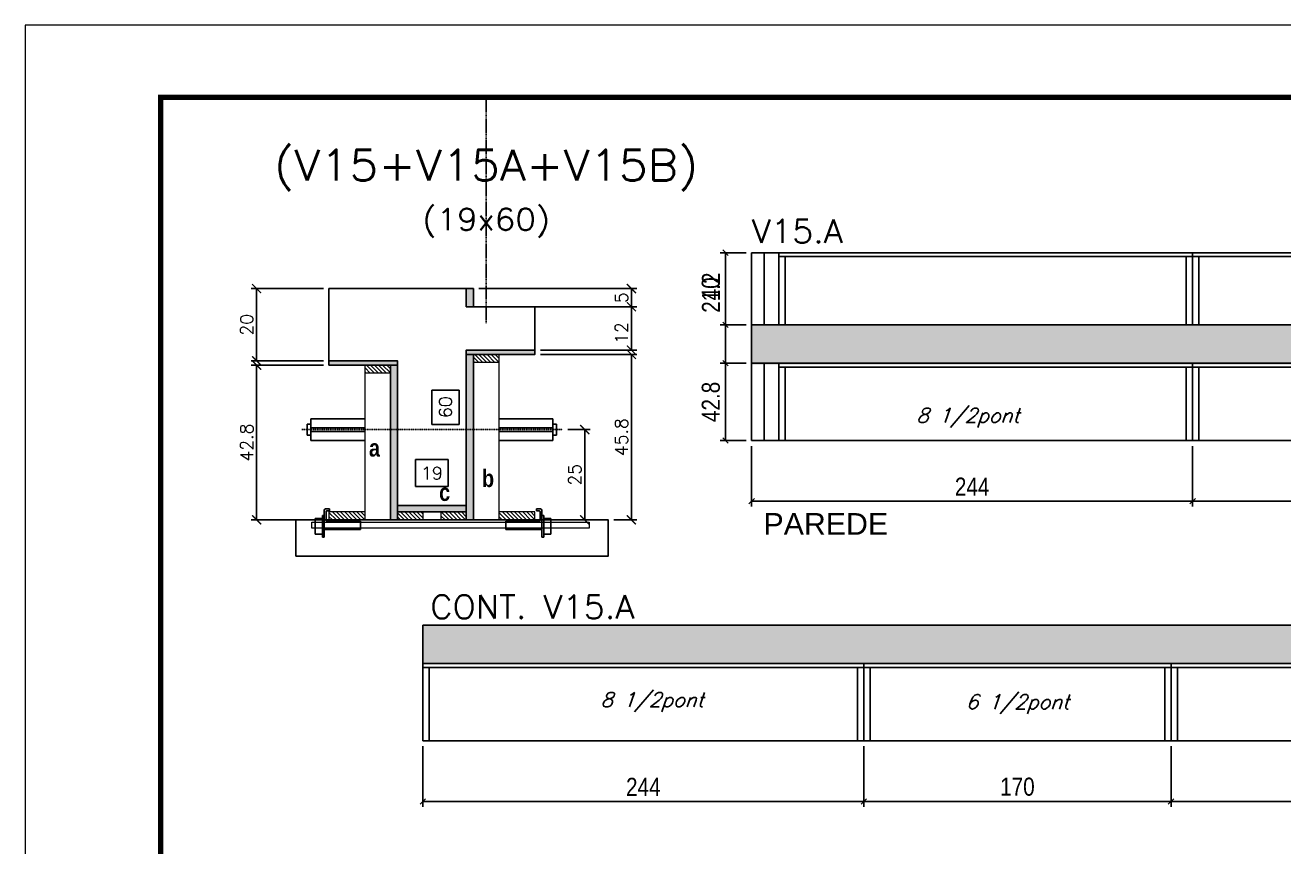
# Model space of a CAD drawing. Extents: x 137137 to 143418, y 10464 to 34486.
# Drawn here: x 141906 to 142602, y 31734 to 32189 of the extents above; entities that cross this region are included whole.
import ezdxf
from ezdxf.enums import TextEntityAlignment as Align

# ---------------------------------------------------------------- set-up
doc = ezdxf.new("R2010")
doc.units = 0
doc.linetypes.add('DASHED', pattern=[0.75, 0.5, -0.25])
doc.linetypes.add('HIDDEN', pattern=[0.375, 0.25, -0.125])
for name, color, linetype in [('5', 5, 'Continuous'), ('barrote', 251, 'Continuous'), ('COTA', 241, 'Continuous'), ('Cota Seção (2x)', 4, 'Continuous'), ('detalhes', 4, 'Continuous'), ('Painéis', 200, 'Continuous'), ('presilha', 1, 'Continuous'), ('SARR_2.2x7', 40, 'Continuous'), ('SARR_3.5x7', 81, 'Continuous'), ('TENSOR', 3, 'Continuous'), ('texto', 7, 'Continuous'), ('Texto de Titulo', 7, 'Continuous'), ('Texto Qtd Sarr', 242, 'Continuous')]:
    doc.layers.add(name, color=color, linetype=linetype)
for name, color, linetype, lineweight in [('CONCRETO', 251, 'Continuous', 25), ('Folhas', 255, 'Continuous', 9), ('Hachura', 251, 'Continuous', 9), ('Madeira', 126, 'Continuous', 18), ('SARRAFO DE PRESSAO', 251, 'DASHED', 9), ('SCO-___-LAJ', 2, 'Continuous', 0), ('Texto Seção', 7, 'Continuous', 15)]:
    doc.layers.add(name, color=color, linetype=linetype, lineweight=lineweight)
doc.styles.add('COTA TECNICA', font='techl___.ttf', dxfattribs={"height": 10})
doc.styles.add('REGUA-120', font='ROMANS.shx', dxfattribs={"height": 15})
doc.styles.add('Romans', font='romans.shx')
doc.styles.get("Standard").update_dxf_attribs({"font": 'arial.ttf'})
doc.styles.add('TECNICA', font='techb___.ttf', dxfattribs={"height": 10})
doc.dimstyles.new('Cota Seção (2x)', dxfattribs={"dimtxt": 7, "dimasz": 5, "dimexe": 3, "dimexo": 3, "dimgap": 2, "dimtad": 3, "dimdec": 1, "dimlfac": 0.5, "dimzin": 12, "dimdsep": 46, "dimtxsty": 'Romans', "dimblk": 'ARCHTICK', "dimcen": 0, "dimclrd": 4, "dimclre": 4, "dimclrt": 1, "dimadec": 1, "dimazin": 3, "dimtfac": 1, "dimtdec": 1, "dimtmove": 0, "dimatfit": 3, "dimldrblk": 'OBLIQUE', "dimfxl": 1, "dimtolj": 1, "dimtzin": 12, "dimarcsym": 0})
doc.dimstyles.new('Cota Seção interna', dxfattribs={"dimtxt": 7, "dimasz": 6, "dimexe": 0.18, "dimexo": 2, "dimgap": -4, "dimtad": 3, "dimdec": 1, "dimlfac": 0.5, "dimzin": 12, "dimdsep": 46, "dimtxsty": 'Romans', "dimblk": 'ARCHTICK', "dimcen": 0.09, "dimse1": 1, "dimse2": 1, "dimsd1": 1, "dimsd2": 1, "dimclrd": 180, "dimclre": 5, "dimclrt": 1, "dimadec": 0, "dimazin": 3, "dimtfac": 1, "dimtdec": 1, "dimtofl": 0, "dimtmove": 0, "dimatfit": 3, "dimldrblk": 'ARCHTICK', "dimfxl": 1, "dimtolj": 1, "dimtzin": 0, "dimarcsym": 0})
doc.dimstyles.new('PAINEL', dxfattribs={"dimtxt": 10, "dimasz": 3, "dimexe": 3, "dimexo": 3, "dimgap": 3, "dimtad": 1, "dimdec": 1, "dimzin": 12, "dimdsep": 46, "dimtxsty": 'COTA TECNICA', "dimblk1": 'OBLIQUE', "dimblk2": 'OBLIQUE', "dimsah": 1, "dimcen": 0.9, "dimclrd": 4, "dimclre": 4, "dimclrt": 240, "dimadec": 1, "dimazin": 3, "dimtfac": 1, "dimtdec": 1, "dimtmove": 0, "dimatfit": 3, "dimfxl": 1, "dimtolj": 1, "dimtzin": 12, "dimarcsym": 0})

# ---------------------------------------------------------------- blocks, each defined once
blk = doc.blocks.new('9999999999')
at = {"layer": 'Folhas'}
blk.add_lwpolyline([(98138.98, 34190.21), (99623.98, 34190.21), (99623.98, 35240.21), (98138.98, 35240.21)], close=True, dxfattribs=at)
at = {"layer": 'Folhas', "color": 30, "const_width": 3}
blk.add_lwpolyline([(98213.98, 34230.21), (99583.98, 34230.21), (99583.98, 35200.21), (98213.98, 35200.21)], close=True, dxfattribs=at)
blk = doc.blocks.new('titulo1')
at = {"layer": 'Defpoints', "color": 252, "linetype": 'HIDDEN', "ltscale": 2}
blk.add_line((0, 0), (0, 125), dxfattribs=at)
at = {"layer": 'Defpoints', "style": 'Romans', "oblique": 15}
blk.add_attdef('FOLHA', text='', height=10, dxfattribs=at).set_placement((0, 15.58), align=Align.MIDDLE_CENTER)
at = {"layer": 'Texto Qtd Sarr', "color": 3, "style": 'Romans', "oblique": 15}
for tag, height, p in [('TITULO', 17, (0, 71.45)), ('SEÇÃO', 12, (0, 41.55))]:
    blk.add_attdef(tag, text='', height=height, dxfattribs=at).set_placement(p, align=Align.MIDDLE_CENTER)
blk = doc.blocks.new('*D39')
at = {"layer": 'Cota Seção (2x)', "color": 180, "lineweight": -2, "transparency": 16777216}
for p, q in [((142145.84, 31986.68), (142130.84, 31986.68)), ((142130.84, 31986.68), (142130.84, 31967.68)), ((142145.84, 31967.68), (142145.84, 31986.68)), ((142130.84, 31967.68), (142145.84, 31967.68))]:
    blk.add_line(p, q, dxfattribs=at)
at = {"layer": 'Defpoints', "color": 0, "transparency": 16777216}
for p in [(142149.84, 32042.81), (142149.84, 32042.81), (142149.84, 31922.81)]:
    blk.add_point(p, dxfattribs=at)
at = {"layer": 'Cota Seção (2x)', "color": 1, "transparency": 16777216, "insert": (142138.34, 31977.18), "char_height": 7, "attachment_point": 5, "rotation": 90, "style": 'Romans'}
blk.add_mtext('\\A1;60', dxfattribs=at)
blk = doc.blocks.new('_ArchTick')
at = {"color": 0, "linetype": 'ByBlock', "const_width": 0.15}
blk.add_lwpolyline([(-0.5, -0.5), (0.5, 0.5)], dxfattribs=at)
blk = doc.blocks.new('PRESILHA METÁLICA 1')
at = {"layer": 'presilha'}
for p, q in [((12, 21), (8.6, 21)), ((12, 21), (12, 19.5)), ((0, 13), (6, 13)), ((0, 13), (0, 0)), ((6, 15.5), (7.5, 15.5)), ((6, -2.5), (6, 15.5)), ((6, 13), (6, 0)), ((7.5, 10.6), (7.5, 19.9)), ((7.5, 15.5), (7.5, -2.5)), ((9, 11.6), (9, 18.9)), ((12, 19.5), (9.6, 19.5)), ((37.5, 11), (9.6, 11)), ((37.5, 11), (37.5, 4.1)), ((6, 0), (0, 0)), ((37.5, 4.1), (7.5, 4.1)), ((7.5, -2.5), (6, -2.5))]:
    blk.add_line(p, q, dxfattribs=at)
for centre, radius, start, end in [((8.6, 19.9), 1.14, 90, 180), ((9.6, 18.9), 0.57, 90, 180), ((9.6, 11.6), 0.57, 180, 270)]:
    blk.add_arc(centre, radius, start, end, dxfattribs=at)
blk = doc.blocks.new('*D40')
at = {"layer": 'Cota Seção (2x)', "color": 180, "lineweight": -2, "transparency": 16777216}
for p, q in [((142139.84, 31948.23), (142121.84, 31948.23)), ((142121.84, 31948.23), (142121.84, 31933.23)), ((142139.84, 31933.23), (142139.84, 31948.23)), ((142121.84, 31933.23), (142139.84, 31933.23))]:
    blk.add_line(p, q, dxfattribs=at)
at = {"layer": 'Defpoints', "color": 0, "transparency": 16777216}
for p in [(142149.84, 31929.23), (142111.84, 31914.81), (142149.84, 31914.81)]:
    blk.add_point(p, dxfattribs=at)
at = {"layer": 'Cota Seção (2x)', "color": 1, "transparency": 16777216, "insert": (142130.84, 31940.73), "char_height": 7, "attachment_point": 5, "style": 'Romans'}
blk.add_mtext('\\A1;19', dxfattribs=at)
blk = doc.blocks.new('*D409')
at = {"layer": 'COTA', "color": 4, "lineweight": -2, "transparency": 16777216}
for p, q in [((142070.84, 32000.41), (142030.87, 32000.41)), ((142033.87, 32000.41), (142033.87, 31914.81)), ((142090.84, 31914.81), (142030.87, 31914.81))]:
    blk.add_line(p, q, dxfattribs=at)
at = {"layer": 'Defpoints', "color": 0, "transparency": 16777216}
for p in [(142073.84, 32000.41), (142033.87, 31914.81), (142093.84, 31914.81)]:
    blk.add_point(p, dxfattribs=at)
at = {"layer": 'COTA', "color": 4, "lineweight": -2, "transparency": 16777216, "xscale": 5, "yscale": 5, "zscale": 5}
for p, rotation in [((142033.87, 32000.41), 90), ((142033.87, 31914.81), 270)]:
    blk.add_blockref('_ArchTick', p, dxfattribs=dict(at, rotation=rotation))
at = {"layer": 'COTA', "color": 1, "transparency": 16777216, "insert": (142028.37, 31957.61), "char_height": 7, "attachment_point": 5, "rotation": 90, "style": 'Romans'}
blk.add_mtext('\\A1;42.8', dxfattribs=at)
blk = doc.blocks.new('_Oblique')
at = {"color": 0, "linetype": 'ByBlock', "lineweight": -2}
blk.add_line((-0.5, -0.5), (0.5, 0.5), dxfattribs=at)
blk = doc.blocks.new('*D410')
at = {"layer": 'COTA', "color": 4, "lineweight": -2, "transparency": 16777216}
for p, q in [((142206.14, 31964.78), (142218.42, 31964.78)), ((142215.42, 31964.78), (142215.42, 31914.81)), ((142206.14, 31914.81), (142218.42, 31914.81))]:
    blk.add_line(p, q, dxfattribs=at)
at = {"layer": 'Defpoints', "color": 0, "transparency": 16777216}
for p in [(142203.14, 31964.78), (142203.14, 31914.81), (142215.42, 31914.81)]:
    blk.add_point(p, dxfattribs=at)
at = {"layer": 'COTA', "color": 4, "lineweight": -2, "transparency": 16777216, "xscale": 5, "yscale": 5, "zscale": 5}
for p, rotation in [((142215.42, 31964.78), 90), ((142215.42, 31914.81), 270)]:
    blk.add_blockref('_ArchTick', p, dxfattribs=dict(at, rotation=rotation))
at = {"layer": 'COTA', "color": 1, "transparency": 16777216, "insert": (142209.92, 31939.79), "char_height": 7, "attachment_point": 5, "rotation": 90, "style": 'Romans'}
blk.add_mtext('\\A1;25', dxfattribs=at)
blk = doc.blocks.new('*D411')
at = {"layer": 'COTA', "color": 4, "lineweight": -2, "transparency": 16777216}
for p, q in [((142070.84, 32042.81), (142030.87, 32042.81)), ((142033.87, 32042.81), (142033.87, 32002.81)), ((142070.84, 32002.81), (142030.87, 32002.81))]:
    blk.add_line(p, q, dxfattribs=at)
at = {"layer": 'Defpoints', "color": 0, "transparency": 16777216}
for p in [(142073.84, 32042.81), (142033.87, 32002.81), (142073.84, 32002.81)]:
    blk.add_point(p, dxfattribs=at)
at = {"layer": 'COTA', "color": 4, "lineweight": -2, "transparency": 16777216, "xscale": 5, "yscale": 5, "zscale": 5}
for p, rotation in [((142033.87, 32042.81), 90), ((142033.87, 32002.81), 270)]:
    blk.add_blockref('_ArchTick', p, dxfattribs=dict(at, rotation=rotation))
at = {"layer": 'COTA', "color": 1, "transparency": 16777216, "insert": (142028.37, 32022.81), "char_height": 7, "attachment_point": 5, "rotation": 90, "style": 'Romans'}
blk.add_mtext('\\A1;20', dxfattribs=at)
blk = doc.blocks.new('*D412')
at = {"layer": 'COTA', "color": 4, "lineweight": -2, "transparency": 16777216}
for p, q in [((142190.84, 32006.41), (142244.22, 32006.41)), ((142241.22, 31914.81), (142241.22, 32006.41)), ((142231.44, 31914.81), (142244.22, 31914.81))]:
    blk.add_line(p, q, dxfattribs=at)
at = {"layer": 'Defpoints', "color": 0, "transparency": 16777216}
for p in [(142187.84, 32006.41), (142241.22, 32006.41), (142228.44, 31914.81)]:
    blk.add_point(p, dxfattribs=at)
at = {"layer": 'COTA', "color": 4, "lineweight": -2, "transparency": 16777216, "xscale": 5, "yscale": 5, "zscale": 5}
for p, rotation in [((142241.22, 32006.41), 90), ((142241.22, 31914.81), 270)]:
    blk.add_blockref('_ArchTick', p, dxfattribs=dict(at, rotation=rotation))
at = {"layer": 'COTA', "color": 1, "transparency": 16777216, "insert": (142235.72, 31960.61), "char_height": 7, "attachment_point": 5, "rotation": 90, "style": 'Romans'}
blk.add_mtext('\\A1;45.8', dxfattribs=at)
blk = doc.blocks.new('*D413')
at = {"layer": 'COTA', "color": 4, "lineweight": -2, "transparency": 16777216}
for p, q in [((142156.84, 32032.81), (142244.22, 32032.81)), ((142241.22, 32008.81), (142241.22, 32032.81)), ((142190.84, 32008.81), (142244.22, 32008.81))]:
    blk.add_line(p, q, dxfattribs=at)
at = {"layer": 'Defpoints', "color": 0, "transparency": 16777216}
for p in [(142153.84, 32032.81), (142241.22, 32032.81), (142187.84, 32008.81)]:
    blk.add_point(p, dxfattribs=at)
at = {"layer": 'COTA', "color": 4, "lineweight": -2, "transparency": 16777216, "xscale": 5, "yscale": 5, "zscale": 5}
for p, rotation in [((142241.22, 32032.81), 90), ((142241.22, 32008.81), 270)]:
    blk.add_blockref('_ArchTick', p, dxfattribs=dict(at, rotation=rotation))
at = {"layer": 'COTA', "color": 1, "transparency": 16777216, "insert": (142235.72, 32018.23), "char_height": 7, "attachment_point": 5, "rotation": 90, "style": 'Romans'}
blk.add_mtext('\\A1;12', dxfattribs=at)
blk = doc.blocks.new('*D414')
at = {"layer": 'COTA', "color": 4, "lineweight": -2, "transparency": 16777216}
for p, q in [((142156.84, 32042.81), (142244.22, 32042.81)), ((142241.22, 32032.81), (142241.22, 32042.81)), ((142156.84, 32032.81), (142244.22, 32032.81))]:
    blk.add_line(p, q, dxfattribs=at)
at = {"layer": 'Defpoints', "color": 0, "transparency": 16777216}
for p in [(142153.84, 32042.81), (142241.22, 32042.81), (142153.84, 32032.81)]:
    blk.add_point(p, dxfattribs=at)
at = {"layer": 'COTA', "color": 4, "lineweight": -2, "transparency": 16777216, "xscale": 5, "yscale": 5, "zscale": 5}
for p, rotation in [((142241.22, 32042.81), 90), ((142241.22, 32032.81), 270)]:
    blk.add_blockref('_ArchTick', p, dxfattribs=dict(at, rotation=rotation))
at = {"layer": 'COTA', "color": 1, "transparency": 16777216, "insert": (142235.72, 32037.81), "char_height": 7, "attachment_point": 5, "rotation": 90, "style": 'Romans'}
blk.add_mtext('\\A1;5', dxfattribs=at)
blk = doc.blocks.new('*D531')
at = {"layer": 'COTA', "color": 4, "linetype": 'ByBlock', "lineweight": -2, "transparency": 16777216}
for p, q in [((142307.76, 31955.7), (142307.76, 31922.15)), ((142551.76, 31955.7), (142551.76, 31922.15)), ((142307.76, 31925.15), (142551.76, 31925.15))]:
    blk.add_line(p, q, dxfattribs=at)
at = {"layer": 'Defpoints', "color": 0, "linetype": 'ByBlock', "transparency": 16777216}
for p in [(142307.76, 31958.7), (142551.76, 31958.7), (142551.76, 31925.15)]:
    blk.add_point(p, dxfattribs=at)
at = {"layer": 'COTA', "color": 4, "linetype": 'ByBlock', "lineweight": -2, "transparency": 16777216, "xscale": 3, "yscale": 3, "zscale": 3, "rotation": 180}
blk.add_blockref('_Oblique', (142307.76, 31925.15), dxfattribs=at)
at = {"layer": 'COTA', "color": 4, "linetype": 'ByBlock', "lineweight": -2, "transparency": 16777216, "xscale": 3, "yscale": 3, "zscale": 3}
blk.add_blockref('_Oblique', (142551.76, 31925.15), dxfattribs=at)
at = {"layer": 'COTA', "color": 240, "linetype": 'ByBlock', "transparency": 16777216, "insert": (142429.76, 31933.22), "char_height": 10, "attachment_point": 5, "style": 'COTA TECNICA'}
blk.add_mtext('\\A1;244', dxfattribs=at)
blk = doc.blocks.new('*D532')
at = {"layer": 'COTA', "color": 4, "linetype": 'ByBlock', "lineweight": -2, "transparency": 16777216}
for p, q in [((142551.76, 31955.7), (142551.76, 31922.15)), ((142795.76, 31955.7), (142795.76, 31922.15)), ((142551.76, 31925.15), (142795.76, 31925.15))]:
    blk.add_line(p, q, dxfattribs=at)
at = {"layer": 'Defpoints', "color": 0, "linetype": 'ByBlock', "transparency": 16777216}
for p in [(142551.76, 31958.7), (142795.76, 31958.7), (142795.76, 31925.15)]:
    blk.add_point(p, dxfattribs=at)
at = {"layer": 'COTA', "color": 4, "linetype": 'ByBlock', "lineweight": -2, "transparency": 16777216, "xscale": 3, "yscale": 3, "zscale": 3, "rotation": 180}
blk.add_blockref('_Oblique', (142551.76, 31925.15), dxfattribs=at)
at = {"layer": 'COTA', "color": 4, "linetype": 'ByBlock', "lineweight": -2, "transparency": 16777216, "xscale": 3, "yscale": 3, "zscale": 3}
blk.add_blockref('_Oblique', (142795.76, 31925.15), dxfattribs=at)
at = {"layer": 'COTA', "color": 240, "linetype": 'ByBlock', "transparency": 16777216, "insert": (142673.76, 31933.22), "char_height": 10, "attachment_point": 5, "style": 'COTA TECNICA'}
blk.add_mtext('\\A1;244', dxfattribs=at)
blk = doc.blocks.new('*D535')
at = {"layer": 'COTA', "color": 4, "linetype": 'ByBlock', "lineweight": -2, "transparency": 16777216}
for p, q in [((142369.81, 31789.53), (142369.81, 31755.98)), ((142539.81, 31789.53), (142539.81, 31755.98)), ((142369.81, 31758.98), (142539.81, 31758.98))]:
    blk.add_line(p, q, dxfattribs=at)
at = {"layer": 'Defpoints', "color": 0, "linetype": 'ByBlock', "transparency": 16777216}
for p in [(142369.81, 31792.53), (142539.81, 31792.53), (142539.81, 31758.98)]:
    blk.add_point(p, dxfattribs=at)
at = {"layer": 'COTA', "color": 4, "linetype": 'ByBlock', "lineweight": -2, "transparency": 16777216, "xscale": 3, "yscale": 3, "zscale": 3, "rotation": 180}
blk.add_blockref('_Oblique', (142369.81, 31758.98), dxfattribs=at)
at = {"layer": 'COTA', "color": 4, "linetype": 'ByBlock', "lineweight": -2, "transparency": 16777216, "xscale": 3, "yscale": 3, "zscale": 3}
blk.add_blockref('_Oblique', (142539.81, 31758.98), dxfattribs=at)
at = {"layer": 'COTA', "color": 240, "linetype": 'ByBlock', "transparency": 16777216, "insert": (142454.81, 31767.08), "char_height": 10, "attachment_point": 5, "style": 'COTA TECNICA'}
blk.add_mtext('\\A1;170', dxfattribs=at)
blk = doc.blocks.new('*D536')
at = {"layer": 'COTA', "color": 4, "linetype": 'ByBlock', "lineweight": -2, "transparency": 16777216}
for p, q in [((142539.81, 31789.53), (142539.81, 31755.98)), ((142783.81, 31789.53), (142783.81, 31755.98)), ((142539.81, 31758.98), (142783.81, 31758.98))]:
    blk.add_line(p, q, dxfattribs=at)
at = {"layer": 'Defpoints', "color": 0, "linetype": 'ByBlock', "transparency": 16777216}
for p in [(142539.81, 31792.53), (142783.81, 31792.53), (142783.81, 31758.98)]:
    blk.add_point(p, dxfattribs=at)
at = {"layer": 'COTA', "color": 4, "linetype": 'ByBlock', "lineweight": -2, "transparency": 16777216, "xscale": 3, "yscale": 3, "zscale": 3, "rotation": 180}
blk.add_blockref('_Oblique', (142539.81, 31758.98), dxfattribs=at)
at = {"layer": 'COTA', "color": 4, "linetype": 'ByBlock', "lineweight": -2, "transparency": 16777216, "xscale": 3, "yscale": 3, "zscale": 3}
blk.add_blockref('_Oblique', (142783.81, 31758.98), dxfattribs=at)
at = {"layer": 'COTA', "color": 240, "linetype": 'ByBlock', "transparency": 16777216, "insert": (142661.81, 31767.05), "char_height": 10, "attachment_point": 5, "style": 'COTA TECNICA'}
blk.add_mtext('\\A1;244', dxfattribs=at)
blk = doc.blocks.new('*D540')
at = {"layer": 'COTA', "color": 4, "linetype": 'ByBlock', "lineweight": -2, "transparency": 16777216}
for p, q in [((142304.76, 32062.7), (142290.3, 32062.7)), ((142293.3, 32022.7), (142293.3, 32062.7)), ((142304.76, 32022.7), (142290.3, 32022.7))]:
    blk.add_line(p, q, dxfattribs=at)
at = {"layer": 'Defpoints', "color": 0, "linetype": 'ByBlock', "transparency": 16777216}
for p in [(142293.3, 32062.7), (142307.76, 32062.7), (142307.76, 32022.7)]:
    blk.add_point(p, dxfattribs=at)
at = {"layer": 'COTA', "color": 4, "linetype": 'ByBlock', "lineweight": -2, "transparency": 16777216, "xscale": 3, "yscale": 3, "zscale": 3}
for p, rotation in [((142293.3, 32062.7), 90), ((142293.3, 32022.7), 270)]:
    blk.add_blockref('_Oblique', p, dxfattribs=dict(at, rotation=rotation))
at = {"layer": 'COTA', "color": 240, "linetype": 'ByBlock', "transparency": 16777216, "insert": (142285.2, 32042.7), "char_height": 10, "attachment_point": 5, "rotation": 90, "style": 'COTA TECNICA'}
blk.add_mtext('\\A1;40', dxfattribs=at)
blk = doc.blocks.new('*D541')
at = {"layer": 'COTA', "color": 4, "linetype": 'ByBlock', "lineweight": -2, "transparency": 16777216}
for p, q in [((142293.3, 32022.7), (142293.3, 32055.43)), ((142304.76, 32022.7), (142290.3, 32022.7)), ((142293.3, 32001.5), (142293.3, 32022.7)), ((142304.76, 32001.5), (142290.3, 32001.5))]:
    blk.add_line(p, q, dxfattribs=at)
at = {"layer": 'Defpoints', "color": 0, "linetype": 'ByBlock', "transparency": 16777216}
for p in [(142293.3, 32022.7), (142307.76, 32022.7), (142307.76, 32001.5)]:
    blk.add_point(p, dxfattribs=at)
at = {"layer": 'COTA', "color": 4, "linetype": 'ByBlock', "lineweight": -2, "transparency": 16777216, "xscale": 3, "yscale": 3, "zscale": 3}
for p, rotation in [((142293.3, 32022.7), 90), ((142293.3, 32001.5), 270)]:
    blk.add_blockref('_Oblique', p, dxfattribs=dict(at, rotation=rotation))
at = {"layer": 'COTA', "color": 240, "linetype": 'ByBlock', "transparency": 16777216, "insert": (142285.24, 32040.57), "char_height": 10, "attachment_point": 5, "rotation": 90, "style": 'COTA TECNICA'}
blk.add_mtext('\\A1;21.2', dxfattribs=at)
blk = doc.blocks.new('*D542')
at = {"layer": 'COTA', "color": 4, "linetype": 'ByBlock', "lineweight": -2, "transparency": 16777216}
for p, q in [((142304.76, 32001.5), (142290.3, 32001.5)), ((142293.3, 32001.5), (142293.3, 31958.7)), ((142304.76, 31958.7), (142290.3, 31958.7))]:
    blk.add_line(p, q, dxfattribs=at)
at = {"layer": 'Defpoints', "color": 0, "linetype": 'ByBlock', "transparency": 16777216}
for p in [(142307.76, 32001.5), (142293.3, 31958.7), (142307.76, 31958.7)]:
    blk.add_point(p, dxfattribs=at)
at = {"layer": 'COTA', "color": 4, "linetype": 'ByBlock', "lineweight": -2, "transparency": 16777216, "xscale": 3, "yscale": 3, "zscale": 3}
for p, rotation in [((142293.3, 32001.5), 90), ((142293.3, 31958.7), 270)]:
    blk.add_blockref('_Oblique', p, dxfattribs=dict(at, rotation=rotation))
at = {"layer": 'COTA', "color": 240, "linetype": 'ByBlock', "transparency": 16777216, "insert": (142285.21, 31980.1), "char_height": 10, "attachment_point": 5, "rotation": 90, "style": 'COTA TECNICA'}
blk.add_mtext('\\A1;42.8', dxfattribs=at)
blk = doc.blocks.new('*D545')
at = {"layer": 'COTA', "color": 4, "linetype": 'ByBlock', "lineweight": -2, "transparency": 16777216}
for p, q in [((142125.81, 31789.53), (142125.81, 31755.98)), ((142369.81, 31789.53), (142369.81, 31755.98)), ((142125.81, 31758.98), (142369.81, 31758.98))]:
    blk.add_line(p, q, dxfattribs=at)
at = {"layer": 'Defpoints', "color": 0, "linetype": 'ByBlock', "transparency": 16777216}
for p in [(142125.81, 31792.53), (142369.81, 31792.53), (142369.81, 31758.98)]:
    blk.add_point(p, dxfattribs=at)
at = {"layer": 'COTA', "color": 4, "linetype": 'ByBlock', "lineweight": -2, "transparency": 16777216, "xscale": 3, "yscale": 3, "zscale": 3, "rotation": 180}
blk.add_blockref('_Oblique', (142125.81, 31758.98), dxfattribs=at)
at = {"layer": 'COTA', "color": 4, "linetype": 'ByBlock', "lineweight": -2, "transparency": 16777216, "xscale": 3, "yscale": 3, "zscale": 3}
blk.add_blockref('_Oblique', (142369.81, 31758.98), dxfattribs=at)
at = {"layer": 'COTA', "color": 240, "linetype": 'ByBlock', "transparency": 16777216, "insert": (142247.81, 31767.05), "char_height": 10, "attachment_point": 5, "style": 'COTA TECNICA'}
blk.add_mtext('\\A1;244', dxfattribs=at)

msp = doc.modelspace()

# ---------------------------------------------------------------- hatches: boundary and pattern name
at = {"layer": 'COTA', "linetype": 'ByBlock'}
h = msp.add_hatch(dxfattribs=at)
h.set_pattern_fill('AR-CONC', color=256, scale=0.03)
h.set_pattern_definition([(50, (4768.5, 1189.3406), (5.46554007, -0.47817257), [0.5715, -6.2865]), (355, (4768.5, 1189.3406), (-1.05730264, 5.73170536), [0.4572, -5.02921753]), (100.4514447, (4768.9555, 1189.301), (4.40823741, 5.25353256), [0.48570026, -5.34270734]), (46.1842, (4768.5, 1190.8646), (8.13237123, -1.26126984), [0.85725, -9.42975]), (96.6355576, (4769.178, 1190.7595), (7.122124, 7.42278374), [0.7285507, -8.01406824]), (351.184151, (4768.5, 1190.865), (7.122124, 7.42278374), [0.685799, -7.54379196]), (21, (4769.262, 1190.4836), (4.54843174, -3.06795595), [0.5715, -6.2865]), (326, (4769.262, 1190.4836), (1.85406085, 5.52563898), [0.4572, -5.0292]), (71.451445, (4769.641, 1190.228), (6.40249258, 2.45768307), [0.48570026, -5.34269813]), (37.5, (4768.5, 1189.3406), (0.092658098, 2.536651166), [0, -4.96824, 0, -5.1054, 0, -5.04825]), (7.5, (4768.5, 1189.3406), (2.004589875, 3.005417245), [0, -2.91084, 0, -4.85394, 0, -1.92405]), (327.5, (4766.8007, 1189.3406), (4.067717855, -0.17186232), [0, -1.905, 0, -5.9436, 0, -7.8867]), (317.5, (4766.0387, 1189.3406), (4.44387544, 0.76279473), [0, -2.4765, 0, -3.94716, 0, -5.6007])])
h.paths.add_polyline_path([(143313.76, 32022.7), (142307.76, 32022.7), (142307.76, 32000.7), (143313.76, 32000.7)])
h = msp.add_hatch(dxfattribs=at)
h.set_pattern_fill('AR-CONC', color=256, scale=0.03)
h.set_pattern_definition([(50, (4515.199, 1447.2804), (5.46554007, -0.47817257), [0.5715, -6.2865]), (355, (4515.199, 1447.2804), (-1.05730264, 5.73170536), [0.4572, -5.02921753]), (100.4514447, (4515.6545, 1447.2406), (4.40823741, 5.25353256), [0.48570026, -5.34270734]), (46.1842, (4515.199, 1448.8044), (8.13237123, -1.26126984), [0.85725, -9.42975]), (96.6355576, (4515.877, 1448.699), (7.122124, 7.42278374), [0.7285507, -8.01406824]), (351.184151, (4515.199, 1448.804), (7.122124, 7.42278374), [0.685799, -7.54379196]), (21, (4515.961, 1448.4234), (4.54843174, -3.06795595), [0.5715, -6.2865]), (326, (4515.961, 1448.4234), (1.85406085, 5.52563898), [0.4572, -5.0292]), (71.451445, (4516.34, 1448.168), (6.40249258, 2.45768307), [0.48570026, -5.34269813]), (37.5, (4515.199, 1447.2804), (0.092658098, 2.536651166), [0, -4.96824, 0, -5.1054, 0, -5.04825]), (7.5, (4515.199, 1447.2804), (2.004589875, 3.005417245), [0, -2.91084, 0, -4.85394, 0, -1.92405]), (327.5, (4513.4998, 1447.2804), (4.067717855, -0.17186232), [0, -1.905, 0, -5.9436, 0, -7.8867]), (317.5, (4512.7378, 1447.2804), (4.44387544, 0.76279473), [0, -2.4765, 0, -3.94716, 0, -5.6007])])
h.paths.add_polyline_path([(142125.81, 31856.53), (142125.81, 31835.33), (143027.81, 31835.33), (143027.81, 31856.53)])
at = {"layer": 'Hachura'}
h = msp.add_hatch(color=256, dxfattribs=at)
h.dxf.hatch_style = 1
h.paths.add_polyline_path([(142153.84, 32042.81), (142149.84, 32042.81), (142149.84, 32032.81), (142153.84, 32032.81)])
h = msp.add_hatch(color=256, dxfattribs=at)
h.dxf.hatch_style = 1
h.paths.add_polyline_path([(142149.84, 32006.41), (142149.84, 32008.81), (142187.84, 32008.81), (142187.84, 32006.41)])
h = msp.add_hatch(color=256, dxfattribs=at)
h.dxf.hatch_style = 1
h.paths.add_polyline_path([(142073.84, 32000.41), (142073.84, 32002.81), (142111.84, 32002.81), (142111.84, 32000.41)])
h = msp.add_hatch(color=256, dxfattribs=at)
h.dxf.hatch_style = 1
h.paths.add_polyline_path([(142153.84, 32006.41), (142149.84, 32006.41), (142149.84, 31914.81), (142153.84, 31914.81)])
h = msp.add_hatch(dxfattribs=at)
h.set_pattern_fill('ANSI31', color=256, scale=0.5, angle=270, style=0)
h.set_pattern_definition([(315, (165059.6576, 23698.7661), (1.12253202, 1.12253202), [])])
h.paths.add_polyline_path([(142153.84, 32002.01), (142153.84, 32006.41), (142167.84, 32006.41), (142167.84, 32002.01)])
h = msp.add_hatch(dxfattribs=at)
h.set_pattern_fill('ANSI31', color=256, scale=0.5, angle=270, style=0)
h.set_pattern_definition([(315, (164999.6576, 23692.7661), (1.12253202, 1.12253202), [])])
h.paths.add_polyline_path([(142093.84, 31996.01), (142093.84, 32000.41), (142107.84, 32000.41), (142107.84, 31996.01)])
h = msp.add_hatch(color=256, dxfattribs=at)
h.dxf.hatch_style = 1
h.paths.add_polyline_path([(142111.84, 32000.41), (142107.84, 32000.41), (142107.84, 31914.81), (142111.84, 31914.81)])
h = msp.add_hatch(dxfattribs=at)
h.set_pattern_fill('ANSI31', color=256, scale=0.5, angle=270, style=0)
h.set_pattern_definition([(315, (164965.6576, 23685.1661), (1.12253202, 1.12253202), [])])
h.paths.add_polyline_path([(142093.84, 31914.81), (142093.84, 31919.21), (142073.84, 31919.21), (142073.84, 31914.81)])
h = msp.add_hatch(color=256, dxfattribs=at)
h.dxf.hatch_style = 1
h.paths.add_polyline_path([(142111.84, 31919.21), (142111.84, 31922.81), (142149.84, 31922.81), (142149.84, 31919.21)])
h = msp.add_hatch(dxfattribs=at)
h.set_pattern_fill('ANSI31', color=256, scale=0.5, angle=270, style=0)
h.set_pattern_definition([(315, (165068.4597, 23685.1661), (1.12253202, 1.12253202), [])])
h.paths.add_polyline_path([(142111.84, 31914.81), (142111.84, 31919.21), (142125.84, 31919.21), (142125.84, 31914.81)])
h = msp.add_hatch(dxfattribs=at)
h.set_pattern_fill('ANSI31', color=256, scale=0.5, angle=270, style=0)
h.set_pattern_definition([(315, (165068.4576, 23685.1661), (1.12253202, 1.12253202), [])])
h.paths.add_polyline_path([(142149.84, 31914.81), (142149.84, 31919.21), (142135.84, 31919.21), (142135.84, 31914.81)])
h = msp.add_hatch(dxfattribs=at)
h.set_pattern_fill('ANSI31', color=256, scale=0.5, angle=270, style=0)
h.set_pattern_definition([(315, (165059.6576, 23685.1661), (1.12253202, 1.12253202), [])])
h.paths.add_polyline_path([(142187.84, 31914.81), (142187.84, 31919.21), (142167.84, 31919.21), (142167.84, 31914.81)])

# ---------------------------------------------------------------- linework, layer by layer
at = {"ltscale": 3}
for p, q in [((142061.84, 31967.78), (142061.84, 31961.78)), ((142063.84, 31967.78), (142061.84, 31967.78)), ((142063.84, 31970.78), (142063.84, 31958.78)), ((142063.84, 31970.78), (142093.84, 31970.78)), ((142197.84, 31970.78), (142167.84, 31970.78)), ((142197.84, 31970.78), (142197.84, 31958.78)), ((142199.84, 31967.78), (142197.84, 31967.78)), ((142199.84, 31967.78), (142199.84, 31961.78)), ((142063.84, 31961.78), (142061.84, 31961.78)), ((142093.84, 31965.78), (142063.84, 31965.78)), ((142093.84, 31963.78), (142063.84, 31963.78)), ((142167.84, 31965.78), (142197.84, 31965.78)), ((142167.84, 31963.78), (142197.84, 31963.78)), ((142197.84, 31961.78), (142199.84, 31961.78)), ((142063.84, 31958.78), (142093.84, 31958.78)), ((142197.84, 31958.78), (142167.84, 31958.78))]:
    msp.add_line(p, q, dxfattribs=at)
at = {"layer": 'barrote'}
msp.add_lwpolyline([(142055.47, 31894.81), (142228.44, 31894.81), (142228.44, 31914.81), (142055.47, 31914.81)], close=True, dxfattribs=at)
at = {"layer": 'CONCRETO'}
for p, q in [((142073.84, 32002.81), (142073.84, 32042.81)), ((142187.84, 32032.81), (142153.84, 32032.81)), ((142187.84, 32008.81), (142187.84, 32032.81))]:
    msp.add_line(p, q, dxfattribs=at)
for points in [[(142149.84, 32032.81), (142149.84, 32042.81), (142149.84, 32042.81), (142149.84, 32042.81), (142111.84, 32042.81), (142073.84, 32042.81)], [(142111.84, 32002.81), (142111.84, 31919.21), (142111.84, 31919.21), (142111.84, 31922.81), (142149.84, 31922.81), (142149.84, 32001.41), (142149.84, 32001.41), (142149.84, 32008.81)]]:
    msp.add_lwpolyline(points, dxfattribs=at)
at = {"layer": 'COTA', "linetype": 'ByBlock'}
for p, q in [((142307.76, 32001.5), (142307.76, 32022.7)), ((142125.81, 31856.53), (143027.81, 31856.53)), ((142125.81, 31835.33), (142125.81, 31856.53))]:
    msp.add_line(p, q, dxfattribs=at)
at = {"layer": 'Madeira'}
for points in [[(142153.84, 32002.01), (142153.84, 32006.41), (142167.84, 32006.41), (142167.84, 32002.01)], [(142153.84, 32006.41), (142167.84, 32006.41), (142167.84, 31914.81), (142153.84, 31914.81)], [(142093.84, 31996.01), (142093.84, 32000.41), (142107.84, 32000.41), (142107.84, 31996.01)], [(142093.84, 32000.41), (142107.84, 32000.41), (142107.84, 31914.81), (142093.84, 31914.81)], [(142093.84, 31914.81), (142093.84, 31919.21), (142073.84, 31919.21), (142073.84, 31914.81)], [(142111.84, 31914.81), (142111.84, 31919.21), (142125.84, 31919.21), (142125.84, 31914.81)], [(142149.84, 31914.81), (142149.84, 31919.21), (142135.84, 31919.21), (142135.84, 31914.81)], [(142187.84, 31914.81), (142187.84, 31919.21), (142167.84, 31919.21), (142167.84, 31914.81)]]:
    msp.add_lwpolyline(points, close=True, dxfattribs=at)
at = {"layer": 'Painéis', "linetype": 'ByBlock'}
for p, q in [((142307.76, 32062.7), (142889.76, 32062.7)), ((142307.76, 32022.7), (142307.76, 32062.7)), ((142551.76, 32022.7), (142551.76, 32062.7)), ((142307.76, 32022.7), (143088.76, 32022.7)), ((142307.76, 32001.5), (142889.76, 32001.5)), ((142307.76, 31958.7), (142307.76, 32001.5)), ((142551.76, 31958.7), (142551.76, 32001.5)), ((142307.76, 31958.7), (142889.76, 31958.7)), ((142125.81, 31835.33), (143027.81, 31835.33)), ((142125.81, 31792.53), (142125.81, 31835.33)), ((142369.81, 31835.33), (142369.81, 31792.53)), ((142539.81, 31792.53), (142539.81, 31835.33)), ((142125.81, 31792.53), (143027.81, 31792.53))]:
    msp.add_line(p, q, dxfattribs=at)
at = {"layer": 'Painéis'}
for points in [[(142153.84, 32042.81), (142149.84, 32042.81), (142149.84, 32032.81), (142153.84, 32032.81)], [(142149.84, 32006.41), (142149.84, 32008.81), (142187.84, 32008.81), (142187.84, 32006.41)], [(142073.84, 32000.41), (142073.84, 32002.81), (142111.84, 32002.81), (142111.84, 32000.41)], [(142153.84, 32006.41), (142149.84, 32006.41), (142149.84, 31914.81), (142153.84, 31914.81)], [(142111.84, 32000.41), (142107.84, 32000.41), (142107.84, 31914.81), (142111.84, 31914.81)], [(142111.84, 31919.21), (142111.84, 31922.81), (142149.84, 31922.81), (142149.84, 31919.21)]]:
    msp.add_lwpolyline(points, close=True, dxfattribs=at)
at = {"layer": 'SARR_2.2x7', "linetype": 'Continuous'}
for p, q in [((142314.74, 32062.7), (142314.74, 32022.7)), ((142322.74, 32060.5), (142322.74, 32062.7)), ((142551.76, 32060.5), (142322.74, 32060.5)), ((142795.76, 32060.5), (142551.76, 32060.5)), ((142314.74, 32001.5), (142314.74, 31958.7)), ((142322.74, 31999.3), (142322.74, 32001.5)), ((142551.76, 31999.3), (142322.74, 31999.3)), ((142795.76, 31999.3), (142551.76, 31999.3)), ((142369.81, 31833.13), (142125.81, 31833.13)), ((142539.81, 31833.13), (142369.81, 31833.13)), ((142783.81, 31833.13), (142539.81, 31833.13))]:
    msp.add_line(p, q, dxfattribs=at)
at = {"layer": 'SARR_3.5x7'}
for p, q in [((142322.74, 32060.5), (142322.74, 32022.7)), ((142326.24, 32060.5), (142326.24, 32022.7)), ((142548.26, 32060.5), (142548.26, 32022.7)), ((142555.26, 32060.5), (142555.26, 32022.7)), ((142322.74, 31999.3), (142322.74, 31958.7)), ((142326.24, 31999.3), (142326.24, 31958.7)), ((142548.26, 31999.3), (142548.26, 31958.7)), ((142555.26, 31999.3), (142555.26, 31958.7)), ((142129.31, 31833.13), (142129.31, 31792.53)), ((142366.31, 31833.13), (142366.31, 31792.53)), ((142373.31, 31833.13), (142373.31, 31792.53)), ((142536.31, 31833.13), (142536.31, 31792.53)), ((142543.31, 31833.13), (142543.31, 31792.53))]:
    msp.add_line(p, q, dxfattribs=at)
at = {"layer": 'SCO-___-LAJ', "color": 1}
msp.add_lwpolyline([(142064.48, 31913.48), (142217.78, 31913.48), (142217.78, 31910.28), (142064.48, 31910.28)], close=True, dxfattribs=at)
at = {"layer": 'TENSOR', "linetype": 'HIDDEN', "ltscale": 0.5}
msp.add_line((142058.84, 31964.78), (142203.14, 31964.78), dxfattribs=at)

# ---------------------------------------------------------------- block references
at = {"layer": 'presilha', "yscale": 0.6666666666666666, "zscale": 0.6666666666666666}
for p, xscale in [((142066.26, 31906.84), 0.6666666666666666), ((142196.71, 31906.84), -0.6666666666666666)]:
    msp.add_blockref('PRESILHA METÁLICA 1', p, dxfattribs=dict(at, xscale=xscale))
at = {"layer": 'SARRAFO DE PRESSAO', "color": 6, "linetype": 'ByBlock'}
msp.add_blockref('9999999999', (43766.81, -3051.58), dxfattribs=at)
at = {"layer": 'Texto Seção'}
ref = msp.add_blockref('titulo1', (142160.88, 32023.63), dxfattribs=at)
ref.add_attrib('TITULO', '(V15+V15A+V15B)', dxfattribs={"layer": 'Texto de Titulo', "color": 7, "height": 17, "style": 'Romans', "width": 1.1}).set_placement((142160.88, 32111.13), align=Align.MIDDLE_CENTER)
ref.add_attrib('SEÇÃO', '(19x60)', dxfattribs={"layer": 'Texto de Titulo', "color": 7, "height": 12, "style": 'Romans', "width": 1.1}).set_placement((142160.88, 32081.13), align=Align.MIDDLE_CENTER)

# ---------------------------------------------------------------- texts
at = {"layer": '5', "linetype": 'Continuous'}
msp.add_text('PAREDE', height=12, rotation=0.00004, dxfattribs=at).set_placement((142314.32, 31906.58))
at = {"layer": 'detalhes', "style": 'TECNICA'}
for s, p in [('a', (142096.01, 31949.84)), ('b', (142158.55, 31933)), ('c', (142134.82, 31925.3))]:
    msp.add_text(s, height=9.6, dxfattribs=at).set_placement(p)
at = {"layer": 'texto', "color": 2, "char_height": 8, "attachment_point": 5, "style": 'Romans'}
for s, insert in [('{\\Q19;\\C256;8 1/2pont}', (142427.42, 31971.31)), ('{\\Q19;\\C256;8 1/2pont}', (142252.69, 31813.93)), ('{\\Q19;\\C256;6 1/2pont}', (142454.9, 31812.8))]:
    msp.add_mtext(s, dxfattribs=dict(at, insert=insert))
at = {"layer": 'Texto Seção', "style": 'REGUA-120', "width": 1.05}
for s, p in [('V15.A', (142307.92, 32068.08)), ('CONT. V15.A', (142129.98, 31860.21))]:
    msp.add_text(s, height=13, dxfattribs=at).set_placement(p)

# ---------------------------------------------------------------- dimensions: what is measured, and where the dimension line sits
at = {"layer": 'COTA', "linetype": 'ByBlock'}
for base, p1, p2, picture, middle in [((142293.3, 32062.7), (142307.76, 32022.7), (142307.76, 32062.7), '*D540', (142285.2, 32042.7)), ((142293.3, 32022.7), (142307.76, 32001.5), (142307.76, 32022.7), '*D541', (142285.24, 32040.57)), ((142293.3, 31958.7), (142307.76, 32001.5), (142307.76, 31958.7), '*D542', (142285.21, 31980.1))]:
    dim = msp.add_linear_dim(base=base, p1=p1, p2=p2, angle=90, dimstyle='PAINEL', dxfattribs=at)
    dim.commit()
    dim.dimension.update_dxf_attribs({"geometry": picture, "text_midpoint": middle})
at = {"layer": 'COTA'}
for base, p1, p2, picture, middle in [((142033.87, 32002.81), (142073.84, 32042.81), (142073.84, 32002.81), '*D411', (142033.87, 32022.81)), ((142241.22, 32032.81), (142187.84, 32008.81), (142153.84, 32032.81), '*D413', (142241.22, 32018.23))]:
    dim = msp.add_linear_dim(base=base, p1=p1, p2=p2, angle=90, dimstyle='Cota Seção (2x)', dxfattribs=at)
    dim.commit()
    dim.dimension.update_dxf_attribs({"geometry": picture, "text_midpoint": middle, "dimtype": 160})
for base, p1, p2, picture, middle in [((142241.22, 32042.81), (142153.84, 32032.81), (142153.84, 32042.81), '*D414', (142235.72, 32037.81)), ((142241.22, 32006.41), (142228.44, 31914.81), (142187.84, 32006.41), '*D412', (142235.72, 31960.61)), ((142033.87, 31914.81), (142073.84, 32000.41), (142093.84, 31914.81), '*D409', (142028.37, 31957.61)), ((142215.42, 31914.81), (142203.14, 31964.78), (142203.14, 31914.81), '*D410', (142209.92, 31939.79))]:
    dim = msp.add_linear_dim(base=base, p1=p1, p2=p2, angle=90, dimstyle='Cota Seção (2x)', dxfattribs=at)
    dim.commit()
    dim.dimension.update_dxf_attribs({"geometry": picture, "text_midpoint": middle})
at = {"layer": 'COTA', "linetype": 'ByBlock'}
for base, p1, p2, picture, middle in [((142551.76, 31925.15), (142307.76, 31958.7), (142551.76, 31958.7), '*D531', (142429.76, 31933.22)), ((142369.81, 31758.98), (142125.81, 31792.53), (142369.81, 31792.53), '*D545', (142247.81, 31767.05))]:
    dim = msp.add_linear_dim(base=base, p1=p1, p2=p2, dimstyle='PAINEL', dxfattribs=at)
    dim.commit()
    dim.dimension.update_dxf_attribs({"geometry": picture, "text_midpoint": middle})
for base, p1, p2, picture, middle in [((142795.76, 31925.15), (142551.76, 31958.7), (142795.76, 31958.7), '*D532', (142673.76, 31933.22)), ((142539.81, 31758.98), (142369.81, 31792.53), (142539.81, 31792.53), '*D535', (142454.81, 31767.08)), ((142783.81, 31758.98), (142539.81, 31792.53), (142783.81, 31792.53), '*D536', (142661.81, 31767.05))]:
    dim = msp.add_linear_dim(base=base, p1=p1, p2=p2, dimstyle='PAINEL', override={"dimtmove": 1}, dxfattribs=at)
    dim.commit()
    dim.dimension.update_dxf_attribs({"geometry": picture, "text_midpoint": middle})
at = {"layer": 'Cota Seção (2x)'}
dim = msp.add_linear_dim(base=(142149.84, 32042.81), p1=(142149.84, 31922.81), p2=(142149.84, 32042.81), angle=90, dimstyle='Cota Seção interna', dxfattribs=at)
dim.commit()
dim.dimension.update_dxf_attribs({"geometry": '*D39', "text_midpoint": (142149.84, 31977.18), "dimtype": 160})
dim = msp.add_linear_dim(base=(142149.84, 31929.23), p1=(142111.84, 31914.81), p2=(142149.84, 31914.81), dimstyle='Cota Seção interna', dxfattribs=at)
dim.commit()
dim.dimension.update_dxf_attribs({"geometry": '*D40', "text_midpoint": (142130.84, 31929.23), "dimtype": 160})

doc.saveas('drawing.dxf')
